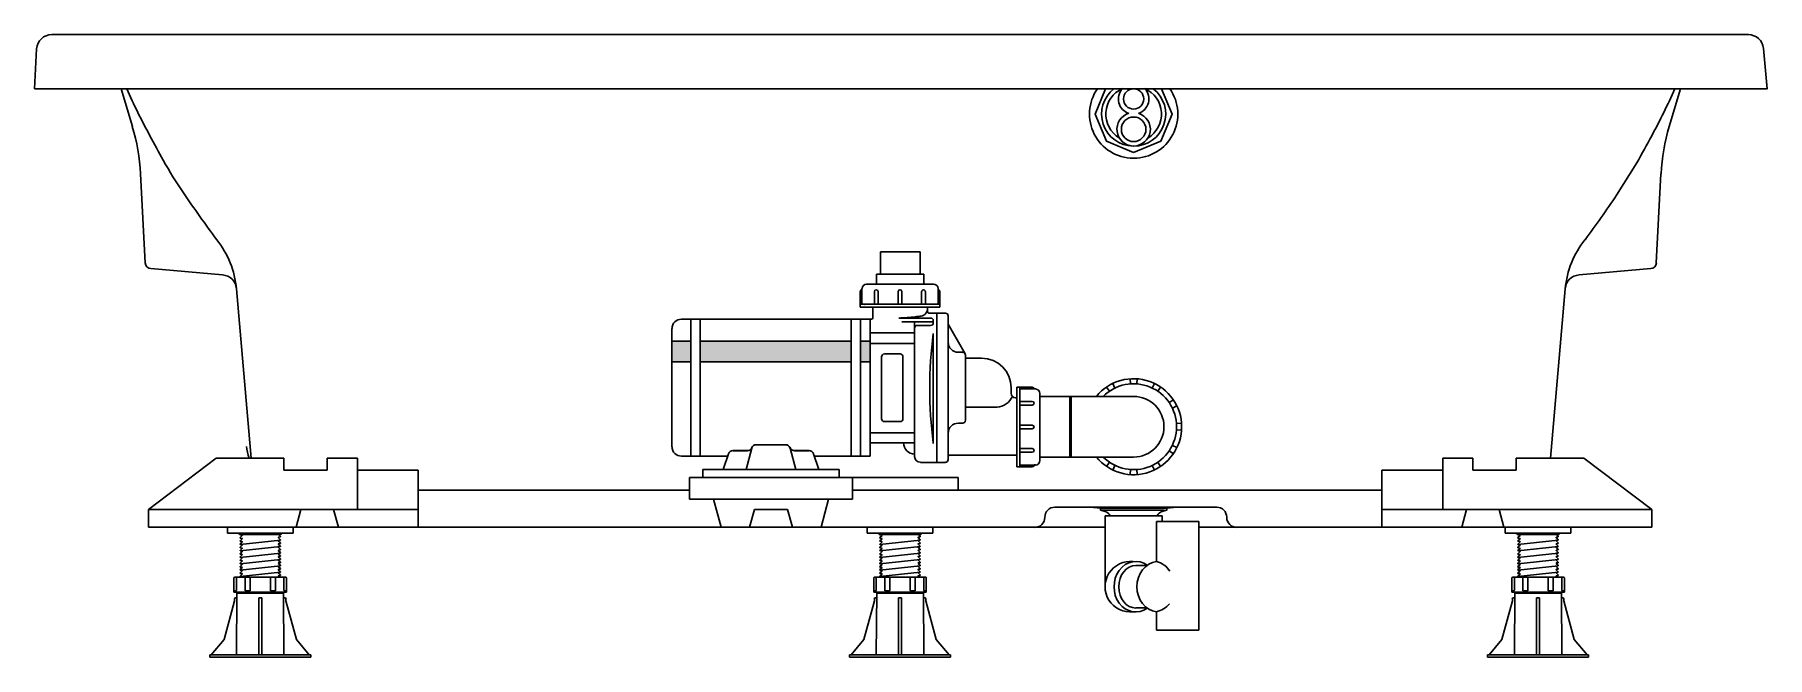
# Model space of a CAD drawing. Header units: millimetres. Extents: x -1237.36 to -1235.96, y 2239.86 to 2240.36.
import ezdxf

# ---------------------------------------------------------------- set-up
doc = ezdxf.new("R2010")
doc.units = ezdxf.units.MM
doc.layers.add('jacuzzi', color=1, linetype='Continuous')

msp = doc.modelspace()

# ---------------------------------------------------------------- hatches: boundary and pattern name
at = {"layer": 'jacuzzi'}
h = msp.add_hatch(color=256, dxfattribs=at)
h.paths.add_polyline_path([(-1236.8485, 2240.117), (-1236.8485, 2240.1002), (-1236.8333, 2240.1002), (-1236.8333, 2240.117)])
h.paths.add_polyline_path([(-1236.7037, 2240.1002), (-1236.7037, 2240.117), (-1236.8258, 2240.117), (-1236.8258, 2240.1002)])
h.paths.add_polyline_path([(-1236.6885, 2240.117), (-1236.6961, 2240.117), (-1236.6961, 2240.1002), (-1236.6885, 2240.1002)])

# ---------------------------------------------------------------- linework, layer by layer
for p, q in [((-1237.2936, 2240.3209), (-1237.2845, 2240.2905)), ((-1236.0336, 2240.3209), (-1236.0427, 2240.2905)), ((-1237.2741, 2240.1803), (-1237.2779, 2240.2522)), ((-1237.2741, 2240.1803), (-1237.2779, 2240.2522)), ((-1236.0689, 2240.2612), (-1236.0853, 2240.235)), ((-1236.0532, 2240.1803), (-1236.0494, 2240.2522)), ((-1236.0532, 2240.1803), (-1236.0494, 2240.2522)), ((-1236.6801, 2240.1892), (-1236.6481, 2240.1892)), ((-1237.2696, 2240.1756), (-1237.2116, 2240.1706)), ((-1236.6832, 2240.1711), (-1236.645, 2240.1711)), ((-1236.0576, 2240.1756), (-1236.1156, 2240.1706)), ((-1236.0576, 2240.1756), (-1236.0696, 2240.1746)), ((-1237.1885, 2240.0226), (-1237.2005, 2240.1594)), ((-1236.695, 2240.1586), (-1236.695, 2240.1596)), ((-1236.695, 2240.1585), (-1236.695, 2240.1595)), ((-1236.695, 2240.1469), (-1236.695, 2240.1585)), ((-1236.6913, 2240.1632), (-1236.6372, 2240.1632)), ((-1236.6335, 2240.1586), (-1236.6335, 2240.1596)), ((-1236.6335, 2240.1585), (-1236.6335, 2240.1595)), ((-1236.6335, 2240.1585), (-1236.6335, 2240.1469)), ((-1236.1387, 2240.0226), (-1236.1267, 2240.1594)), ((-1236.6965, 2240.1469), (-1236.6321, 2240.1469)), ((-1236.6965, 2240.1445), (-1236.6321, 2240.1445)), ((-1236.6862, 2240.1359), (-1236.6862, 2240.1445)), ((-1236.6421, 2240.1409), (-1236.6421, 2240.1445)), ((-1236.8485, 2240.1272), (-1236.8485, 2240.0317)), ((-1236.8485, 2240.1272), (-1236.8485, 2240.0317)), ((-1236.8409, 2240.1348), (-1236.6874, 2240.1348)), ((-1236.8333, 2240.1348), (-1236.8333, 2240.0241)), ((-1236.8333, 2240.1348), (-1236.8333, 2240.0241)), ((-1236.8258, 2240.1348), (-1236.8258, 2240.0241)), ((-1236.8258, 2240.1348), (-1236.8258, 2240.0241)), ((-1236.7037, 2240.1348), (-1236.7037, 2240.0241)), ((-1236.6961, 2240.1348), (-1236.6961, 2240.0241)), ((-1236.6885, 2240.1348), (-1236.6885, 2240.0349)), ((-1236.6885, 2240.1332), (-1236.6885, 2240.0349)), ((-1236.6651, 2240.1357), (-1236.6395, 2240.1357)), ((-1236.6629, 2240.1326), (-1236.6374, 2240.1326)), ((-1236.6504, 2240.1297), (-1236.6395, 2240.1297)), ((-1236.641, 2240.1397), (-1236.6344, 2240.1397)), ((-1236.641, 2240.1397), (-1236.6344, 2240.1397)), ((-1236.6374, 2240.1336), (-1236.6374, 2240.1318)), ((-1236.6374, 2240.1336), (-1236.6374, 2240.1319)), ((-1236.6344, 2240.0191), (-1236.6344, 2240.1397)), ((-1236.6344, 2240.0191), (-1236.6344, 2240.1397)), ((-1236.6276, 2240.1397), (-1236.6344, 2240.1397)), ((-1236.6254, 2240.0214), (-1236.6254, 2240.1374)), ((-1236.6116, 2240.1069), (-1236.6254, 2240.1307)), ((-1236.8333, 2240.117), (-1236.8485, 2240.117)), ((-1236.7037, 2240.117), (-1236.8258, 2240.117)), ((-1236.6961, 2240.117), (-1236.6885, 2240.117)), ((-1236.6885, 2240.1238), (-1236.6525, 2240.1238)), ((-1236.6885, 2240.115), (-1236.6525, 2240.115)), ((-1236.6374, 2240.1223), (-1236.6374, 2240.0342)), ((-1236.8333, 2240.1002), (-1236.8485, 2240.1002)), ((-1236.7037, 2240.1002), (-1236.8258, 2240.1002)), ((-1236.6961, 2240.1002), (-1236.6885, 2240.1002)), ((-1236.6792, 2240.0543), (-1236.6792, 2240.1044)), ((-1236.6642, 2240.1067), (-1236.6769, 2240.1067)), ((-1236.6619, 2240.0543), (-1236.6619, 2240.1044)), ((-1236.6136, 2240.108), (-1236.6171, 2240.108)), ((-1236.6113, 2240.0531), (-1236.6113, 2240.1057)), ((-1236.5984, 2240.1033), (-1236.6102, 2240.1033)), ((-1236.4784, 2240.0865), (-1236.4781, 2240.0825)), ((-1236.4729, 2240.0825), (-1236.4726, 2240.0865)), ((-1236.5745, 2240.0749), (-1236.5745, 2240.0794)), ((-1236.5705, 2240.0713), (-1236.5709, 2240.0713)), ((-1236.5699, 2240.0799), (-1236.5699, 2240.0154)), ((-1236.5675, 2240.0799), (-1236.5675, 2240.0154)), ((-1236.5675, 2240.0784), (-1236.5549, 2240.0784)), ((-1236.5512, 2240.0748), (-1236.5512, 2240.0206)), ((-1236.5512, 2240.0747), (-1236.5512, 2240.0206)), ((-1236.5512, 2240.0724), (-1236.5259, 2240.0724)), ((-1236.4755, 2240.0724), (-1236.527, 2240.0724)), ((-1236.527, 2240.0724), (-1236.527, 2240.0234)), ((-1236.5259, 2240.0724), (-1236.5259, 2240.0234)), ((-1236.4973, 2240.0799), (-1236.495, 2240.0765)), ((-1236.4906, 2240.0791), (-1236.4924, 2240.0828)), ((-1236.4586, 2240.0828), (-1236.4604, 2240.0791)), ((-1236.456, 2240.0765), (-1236.4537, 2240.0799)), ((-1236.5859, 2240.0637), (-1236.6113, 2240.0637)), ((-1236.5259, 2240.0691), (-1236.5259, 2240.0297)), ((-1236.5259, 2240.069), (-1236.5259, 2240.0267)), ((-1236.4434, 2240.0697), (-1236.4468, 2240.0674)), ((-1236.4442, 2240.0629), (-1236.4406, 2240.0647)), ((-1236.6885, 2240.043), (-1236.6885, 2240.0349)), ((-1236.6885, 2240.043), (-1236.6885, 2240.0349)), ((-1236.6885, 2240.043), (-1236.6525, 2240.043)), ((-1236.6642, 2240.0521), (-1236.6769, 2240.0521)), ((-1236.6525, 2240.043), (-1236.6525, 2240.0349)), ((-1236.6525, 2240.043), (-1236.6525, 2240.0349)), ((-1236.6136, 2240.0508), (-1236.6171, 2240.0508)), ((-1236.4368, 2240.0507), (-1236.4409, 2240.0504)), ((-1236.4409, 2240.0453), (-1236.4368, 2240.045)), ((-1236.7993, 2240.0286), (-1236.7874, 2240.0286)), ((-1236.7993, 2240.0285), (-1236.7874, 2240.0285)), ((-1236.784, 2240.0305), (-1236.7885, 2240.0132)), ((-1236.784, 2240.0305), (-1236.7885, 2240.0132)), ((-1236.7804, 2240.0333), (-1236.7685, 2240.0333)), ((-1236.7804, 2240.0333), (-1236.7685, 2240.0333)), ((-1236.7567, 2240.0333), (-1236.7685, 2240.0333)), ((-1236.7567, 2240.0333), (-1236.7685, 2240.0333)), ((-1236.753, 2240.0305), (-1236.7485, 2240.0132)), ((-1236.753, 2240.0305), (-1236.7485, 2240.0132)), ((-1236.7377, 2240.0286), (-1236.7496, 2240.0286)), ((-1236.7377, 2240.0285), (-1236.7496, 2240.0285)), ((-1236.6525, 2240.0349), (-1236.6885, 2240.0349)), ((-1236.6885, 2240.0349), (-1236.6885, 2240.0241)), ((-1236.6885, 2240.0349), (-1236.6885, 2240.0241)), ((-1236.5259, 2240.0327), (-1236.5259, 2240.0297)), ((-1236.4468, 2240.0283), (-1236.4434, 2240.026)), ((-1236.4406, 2240.031), (-1236.4442, 2240.0328)), ((-1237.2716, 2239.9809), (-1237.2167, 2240.0226)), ((-1237.1621, 2240.0226), (-1237.2167, 2240.0226)), ((-1237.1621, 2240.0226), (-1237.1621, 2240.0129)), ((-1237.127, 2240.0226), (-1237.1027, 2240.0226)), ((-1237.127, 2240.0226), (-1237.127, 2240.0129)), ((-1237.1027, 2240.0226), (-1237.1027, 2239.9809)), ((-1236.8409, 2240.0241), (-1236.8035, 2240.0241)), ((-1236.8409, 2240.0241), (-1236.8035, 2240.0241)), ((-1236.8072, 2240.0132), (-1236.8029, 2240.026)), ((-1236.8072, 2240.0132), (-1236.8029, 2240.026)), ((-1236.7299, 2240.0132), (-1236.7341, 2240.026)), ((-1236.7299, 2240.0132), (-1236.7341, 2240.026)), ((-1236.7335, 2240.0241), (-1236.6885, 2240.0241)), ((-1236.6525, 2240.0257), (-1236.6525, 2240.0239)), ((-1236.6525, 2240.0256), (-1236.6525, 2240.0239)), ((-1236.6344, 2240.0191), (-1236.6477, 2240.0191)), ((-1236.6276, 2240.0191), (-1236.6344, 2240.0191)), ((-1236.5699, 2240.0249), (-1236.6242, 2240.0249)), ((-1236.5559, 2240.0169), (-1236.5675, 2240.0169)), ((-1236.5559, 2240.017), (-1236.5549, 2240.017)), ((-1236.5559, 2240.0169), (-1236.5549, 2240.0169)), ((-1236.5512, 2240.0234), (-1236.5259, 2240.0234)), ((-1236.4755, 2240.0234), (-1236.527, 2240.0234)), ((-1236.495, 2240.0192), (-1236.4973, 2240.0158)), ((-1236.4924, 2240.0129), (-1236.4906, 2240.0166)), ((-1236.4604, 2240.0166), (-1236.4586, 2240.0129)), ((-1236.4537, 2240.0158), (-1236.456, 2240.0192)), ((-1236.2014, 2240.0226), (-1236.2258, 2240.0226)), ((-1236.2258, 2240.0226), (-1236.2258, 2239.9809)), ((-1236.2014, 2240.0226), (-1236.2014, 2240.0129)), ((-1236.1663, 2240.0226), (-1236.1117, 2240.0226)), ((-1236.1663, 2240.0226), (-1236.1663, 2240.0129)), ((-1236.0568, 2239.9809), (-1236.1117, 2240.0226)), ((-1237.0536, 2240.0129), (-1237.0536, 2239.9666)), ((-1236.7026, 2240.0068), (-1236.8344, 2240.0068)), ((-1236.8344, 2240.0068), (-1236.8344, 2239.9893)), ((-1236.8257, 2240.0068), (-1236.7113, 2240.0068)), ((-1236.8237, 2240.0068), (-1236.8237, 2240.0132)), ((-1236.8237, 2240.0068), (-1236.8237, 2240.0132)), ((-1236.8237, 2240.0132), (-1236.7133, 2240.0132)), ((-1236.8237, 2240.0132), (-1236.7133, 2240.0132)), ((-1236.7133, 2240.0068), (-1236.8237, 2240.0068)), ((-1236.7133, 2240.0068), (-1236.7133, 2240.0132)), ((-1236.7133, 2240.0068), (-1236.7133, 2240.0132)), ((-1236.7026, 2240.0068), (-1236.7026, 2239.9893)), ((-1236.7026, 2240.0068), (-1236.6174, 2240.0068)), ((-1236.6174, 2240.0068), (-1236.6174, 2239.9966)), ((-1236.4781, 2240.0132), (-1236.4784, 2240.0092)), ((-1236.4726, 2240.0092), (-1236.4729, 2240.0132)), ((-1236.2749, 2240.0129), (-1236.2749, 2239.9666)), ((-1237.0536, 2239.9965), (-1236.8344, 2239.9965)), ((-1236.7026, 2239.9893), (-1236.8344, 2239.9893)), ((-1236.815, 2239.9893), (-1236.8089, 2239.9666)), ((-1236.722, 2239.9893), (-1236.7281, 2239.9666)), ((-1236.7026, 2239.9966), (-1236.2749, 2239.9966)), ((-1237.2716, 2239.9809), (-1237.0536, 2239.9809)), ((-1237.2716, 2239.9666), (-1237.2716, 2239.9809)), ((-1237.1483, 2239.9809), (-1237.1521, 2239.9666)), ((-1237.1219, 2239.9809), (-1237.118, 2239.9666)), ((-1236.7819, 2239.9809), (-1236.7858, 2239.9666)), ((-1236.7819, 2239.9809), (-1236.7551, 2239.9809)), ((-1236.7551, 2239.9809), (-1236.7512, 2239.9666)), ((-1236.5391, 2239.9829), (-1236.4084, 2239.9829)), ((-1236.5105, 2239.9829), (-1236.5023, 2239.9821)), ((-1236.5105, 2239.9829), (-1236.5023, 2239.9821)), ((-1236.5023, 2239.9821), (-1236.4487, 2239.9821)), ((-1236.5023, 2239.9821), (-1236.5023, 2239.9804)), ((-1236.5023, 2239.9821), (-1236.5023, 2239.9804)), ((-1236.5023, 2239.9804), (-1236.4506, 2239.9804)), ((-1236.4984, 2239.9794), (-1236.5023, 2239.9804)), ((-1236.4986, 2239.9186), (-1236.4986, 2239.9759)), ((-1236.4986, 2239.9759), (-1236.4524, 2239.9759)), ((-1236.4526, 2239.9794), (-1236.4487, 2239.9804)), ((-1236.4524, 2239.9759), (-1236.4524, 2239.9712)), ((-1236.4405, 2239.9829), (-1236.4487, 2239.9821)), ((-1236.4405, 2239.9829), (-1236.4487, 2239.9821)), ((-1236.4487, 2239.9821), (-1236.4487, 2239.9804)), ((-1236.4487, 2239.9821), (-1236.4487, 2239.9804)), ((-1236.0568, 2239.9809), (-1236.2749, 2239.9809)), ((-1236.2066, 2239.9809), (-1236.2104, 2239.9666)), ((-1236.1801, 2239.9809), (-1236.1763, 2239.9666)), ((-1236.0568, 2239.9666), (-1236.0568, 2239.9809)), ((-1237.2716, 2239.9666), (-1236.4986, 2239.9666)), ((-1237.2125, 2239.9666), (-1237.1499, 2239.9666)), ((-1237.2077, 2239.9666), (-1237.2077, 2239.9619)), ((-1237.2077, 2239.9666), (-1237.2077, 2239.9619)), ((-1237.1547, 2239.9619), (-1237.2077, 2239.9619)), ((-1237.1979, 2239.9615), (-1237.1979, 2239.9615)), ((-1237.1979, 2239.9607), (-1237.1969, 2239.9607)), ((-1237.1975, 2239.9607), (-1237.1975, 2239.9605)), ((-1237.1975, 2239.9605), (-1237.1959, 2239.9603)), ((-1237.1958, 2239.96), (-1237.1975, 2239.9583)), ((-1237.1975, 2239.9583), (-1237.1975, 2239.9579)), ((-1237.1969, 2239.9607), (-1237.1645, 2239.9607)), ((-1237.1666, 2239.9583), (-1237.1649, 2239.9566)), ((-1237.1649, 2239.9588), (-1237.1665, 2239.9586)), ((-1237.1656, 2239.9599), (-1237.1649, 2239.9592)), ((-1237.1649, 2239.9592), (-1237.1649, 2239.9588)), ((-1237.1547, 2239.9666), (-1237.1547, 2239.9619)), ((-1237.1547, 2239.9666), (-1237.1547, 2239.9619)), ((-1236.6956, 2239.9666), (-1236.6329, 2239.9666)), ((-1236.6908, 2239.9666), (-1236.6908, 2239.9619)), ((-1236.6908, 2239.9666), (-1236.6908, 2239.9619)), ((-1236.6377, 2239.9619), (-1236.6908, 2239.9619)), ((-1236.681, 2239.9615), (-1236.681, 2239.9615)), ((-1236.681, 2239.9607), (-1236.6799, 2239.9607)), ((-1236.6805, 2239.9607), (-1236.6805, 2239.9605)), ((-1236.6805, 2239.9605), (-1236.6789, 2239.9603)), ((-1236.6788, 2239.96), (-1236.6805, 2239.9583)), ((-1236.6805, 2239.9583), (-1236.6805, 2239.9579)), ((-1236.6799, 2239.9607), (-1236.6475, 2239.9607)), ((-1236.6496, 2239.9583), (-1236.6479, 2239.9566)), ((-1236.6479, 2239.9588), (-1236.6495, 2239.9586)), ((-1236.6486, 2239.9599), (-1236.6479, 2239.9592)), ((-1236.6479, 2239.9592), (-1236.6479, 2239.9588)), ((-1236.6377, 2239.9666), (-1236.6377, 2239.9619)), ((-1236.6377, 2239.9666), (-1236.6377, 2239.9619)), ((-1236.4571, 2239.9712), (-1236.4571, 2239.9389)), ((-1236.4571, 2239.9712), (-1236.4227, 2239.9712)), ((-1236.4227, 2239.9712), (-1236.4227, 2239.8834)), ((-1236.4227, 2239.9666), (-1236.0568, 2239.9666)), ((-1236.18, 2239.9666), (-1236.1174, 2239.9666)), ((-1236.1752, 2239.9666), (-1236.1752, 2239.9619)), ((-1236.1752, 2239.9666), (-1236.1752, 2239.9619)), ((-1236.1222, 2239.9619), (-1236.1752, 2239.9619)), ((-1236.1654, 2239.9615), (-1236.1654, 2239.9615)), ((-1236.1654, 2239.9607), (-1236.1644, 2239.9607)), ((-1236.165, 2239.9607), (-1236.165, 2239.9605)), ((-1236.165, 2239.9605), (-1236.1634, 2239.9603)), ((-1236.1633, 2239.96), (-1236.165, 2239.9583)), ((-1236.165, 2239.9583), (-1236.165, 2239.9579)), ((-1236.1644, 2239.9607), (-1236.132, 2239.9607)), ((-1236.1341, 2239.9583), (-1236.1324, 2239.9566)), ((-1236.1324, 2239.9588), (-1236.134, 2239.9586)), ((-1236.1331, 2239.9599), (-1236.1324, 2239.9592)), ((-1236.1324, 2239.9592), (-1236.1324, 2239.9588)), ((-1236.1222, 2239.9666), (-1236.1222, 2239.9619)), ((-1236.1222, 2239.9666), (-1236.1222, 2239.9619)), ((-1237.1979, 2239.9563), (-1237.1979, 2239.9563)), ((-1237.1975, 2239.9579), (-1237.1959, 2239.9577)), ((-1237.1958, 2239.9574), (-1237.1975, 2239.9557)), ((-1237.1975, 2239.9527), (-1237.1649, 2239.9562)), ((-1237.1975, 2239.9557), (-1237.1975, 2239.9553)), ((-1237.1975, 2239.9553), (-1237.1959, 2239.9551)), ((-1237.1958, 2239.9548), (-1237.1975, 2239.9531)), ((-1237.1975, 2239.9531), (-1237.1975, 2239.9527)), ((-1237.1975, 2239.9527), (-1237.1959, 2239.9525)), ((-1237.1958, 2239.9522), (-1237.1975, 2239.9505)), ((-1237.1975, 2239.9475), (-1237.1649, 2239.951)), ((-1237.1975, 2239.9505), (-1237.1975, 2239.9501)), ((-1237.1975, 2239.9501), (-1237.1959, 2239.9499)), ((-1237.1958, 2239.9496), (-1237.1975, 2239.9479)), ((-1237.1975, 2239.9479), (-1237.1975, 2239.9475)), ((-1237.1975, 2239.9475), (-1237.1959, 2239.9473)), ((-1237.1958, 2239.947), (-1237.1975, 2239.9453)), ((-1237.1975, 2239.9423), (-1237.1649, 2239.9458)), ((-1237.1975, 2239.9453), (-1237.1975, 2239.9449)), ((-1237.1975, 2239.9449), (-1237.1959, 2239.9447)), ((-1237.1958, 2239.9444), (-1237.1975, 2239.9427)), ((-1237.1666, 2239.9557), (-1237.1649, 2239.954)), ((-1237.1666, 2239.9531), (-1237.1649, 2239.9514)), ((-1237.1666, 2239.9505), (-1237.1649, 2239.9488)), ((-1237.1666, 2239.9479), (-1237.1649, 2239.9462)), ((-1237.1666, 2239.9453), (-1237.1649, 2239.9437)), ((-1237.1649, 2239.9562), (-1237.1665, 2239.956)), ((-1237.1649, 2239.9536), (-1237.1665, 2239.9534)), ((-1237.1649, 2239.951), (-1237.1665, 2239.9508)), ((-1237.1649, 2239.9484), (-1237.1665, 2239.9482)), ((-1237.1649, 2239.9458), (-1237.1665, 2239.9456)), ((-1237.1649, 2239.9566), (-1237.1649, 2239.9562)), ((-1237.1649, 2239.954), (-1237.1649, 2239.9536)), ((-1237.1649, 2239.9514), (-1237.1649, 2239.951)), ((-1237.1649, 2239.9488), (-1237.1649, 2239.9484)), ((-1237.1649, 2239.9462), (-1237.1649, 2239.9458)), ((-1236.681, 2239.9563), (-1236.681, 2239.9563)), ((-1236.6805, 2239.9579), (-1236.6789, 2239.9577)), ((-1236.6788, 2239.9574), (-1236.6805, 2239.9557)), ((-1236.6805, 2239.9527), (-1236.6479, 2239.9562)), ((-1236.6805, 2239.9557), (-1236.6805, 2239.9553)), ((-1236.6805, 2239.9553), (-1236.6789, 2239.9551)), ((-1236.6788, 2239.9548), (-1236.6805, 2239.9531)), ((-1236.6805, 2239.9531), (-1236.6805, 2239.9527)), ((-1236.6805, 2239.9527), (-1236.6789, 2239.9525)), ((-1236.6788, 2239.9522), (-1236.6805, 2239.9505)), ((-1236.6805, 2239.9475), (-1236.6479, 2239.951)), ((-1236.6805, 2239.9505), (-1236.6805, 2239.9501)), ((-1236.6805, 2239.9501), (-1236.6789, 2239.9499)), ((-1236.6788, 2239.9496), (-1236.6805, 2239.9479)), ((-1236.6805, 2239.9479), (-1236.6805, 2239.9475)), ((-1236.6805, 2239.9475), (-1236.6789, 2239.9473)), ((-1236.6788, 2239.947), (-1236.6805, 2239.9453)), ((-1236.6805, 2239.9423), (-1236.6479, 2239.9458)), ((-1236.6805, 2239.9453), (-1236.6805, 2239.9449)), ((-1236.6805, 2239.9449), (-1236.6789, 2239.9447)), ((-1236.6788, 2239.9444), (-1236.6805, 2239.9427)), ((-1236.6496, 2239.9557), (-1236.6479, 2239.954)), ((-1236.6496, 2239.9531), (-1236.6479, 2239.9514)), ((-1236.6496, 2239.9505), (-1236.6479, 2239.9488)), ((-1236.6496, 2239.9479), (-1236.6479, 2239.9462)), ((-1236.6496, 2239.9453), (-1236.6479, 2239.9437)), ((-1236.6479, 2239.9562), (-1236.6495, 2239.956)), ((-1236.6479, 2239.9536), (-1236.6495, 2239.9534)), ((-1236.6479, 2239.951), (-1236.6495, 2239.9508)), ((-1236.6479, 2239.9484), (-1236.6495, 2239.9482)), ((-1236.6479, 2239.9458), (-1236.6495, 2239.9456)), ((-1236.6479, 2239.9566), (-1236.6479, 2239.9562)), ((-1236.6479, 2239.954), (-1236.6479, 2239.9536)), ((-1236.6479, 2239.9514), (-1236.6479, 2239.951)), ((-1236.6479, 2239.9488), (-1236.6479, 2239.9484)), ((-1236.6479, 2239.9462), (-1236.6479, 2239.9458)), ((-1236.1654, 2239.9563), (-1236.1654, 2239.9563)), ((-1236.165, 2239.9579), (-1236.1634, 2239.9577)), ((-1236.1633, 2239.9574), (-1236.165, 2239.9557)), ((-1236.165, 2239.9527), (-1236.1324, 2239.9562)), ((-1236.165, 2239.9557), (-1236.165, 2239.9553)), ((-1236.165, 2239.9553), (-1236.1634, 2239.9551)), ((-1236.1633, 2239.9548), (-1236.165, 2239.9531)), ((-1236.165, 2239.9531), (-1236.165, 2239.9527)), ((-1236.165, 2239.9527), (-1236.1634, 2239.9525)), ((-1236.1633, 2239.9522), (-1236.165, 2239.9505)), ((-1236.165, 2239.9475), (-1236.1324, 2239.951)), ((-1236.165, 2239.9505), (-1236.165, 2239.9501)), ((-1236.165, 2239.9501), (-1236.1634, 2239.9499)), ((-1236.1633, 2239.9496), (-1236.165, 2239.9479)), ((-1236.165, 2239.9479), (-1236.165, 2239.9475)), ((-1236.165, 2239.9475), (-1236.1634, 2239.9473)), ((-1236.1633, 2239.947), (-1236.165, 2239.9453)), ((-1236.165, 2239.9423), (-1236.1324, 2239.9458)), ((-1236.165, 2239.9453), (-1236.165, 2239.9449)), ((-1236.165, 2239.9449), (-1236.1634, 2239.9447)), ((-1236.1633, 2239.9444), (-1236.165, 2239.9427)), ((-1236.1341, 2239.9557), (-1236.1324, 2239.954)), ((-1236.1341, 2239.9531), (-1236.1324, 2239.9514)), ((-1236.1341, 2239.9505), (-1236.1324, 2239.9488)), ((-1236.1341, 2239.9479), (-1236.1324, 2239.9462)), ((-1236.1341, 2239.9453), (-1236.1324, 2239.9437)), ((-1236.1324, 2239.9562), (-1236.134, 2239.956)), ((-1236.1324, 2239.9536), (-1236.134, 2239.9534)), ((-1236.1324, 2239.951), (-1236.134, 2239.9508)), ((-1236.1324, 2239.9484), (-1236.134, 2239.9482)), ((-1236.1324, 2239.9458), (-1236.134, 2239.9456)), ((-1236.1324, 2239.9566), (-1236.1324, 2239.9562)), ((-1236.1324, 2239.954), (-1236.1324, 2239.9536)), ((-1236.1324, 2239.9514), (-1236.1324, 2239.951)), ((-1236.1324, 2239.9488), (-1236.1324, 2239.9484)), ((-1236.1324, 2239.9462), (-1236.1324, 2239.9458)), ((-1237.1975, 2239.9427), (-1237.1975, 2239.9423)), ((-1237.1975, 2239.9423), (-1237.1959, 2239.9421)), ((-1237.1958, 2239.9418), (-1237.1975, 2239.9402)), ((-1237.1975, 2239.9371), (-1237.1649, 2239.9406)), ((-1237.1975, 2239.9402), (-1237.1975, 2239.9397)), ((-1237.1975, 2239.9397), (-1237.1959, 2239.9395)), ((-1237.1958, 2239.9392), (-1237.1975, 2239.9376)), ((-1237.1975, 2239.9376), (-1237.1975, 2239.9371)), ((-1237.1975, 2239.9371), (-1237.1959, 2239.9369)), ((-1237.1958, 2239.9366), (-1237.1975, 2239.935)), ((-1237.1975, 2239.932), (-1237.1649, 2239.9354)), ((-1237.1975, 2239.935), (-1237.1975, 2239.9345)), ((-1237.1975, 2239.9345), (-1237.1959, 2239.9344)), ((-1237.1958, 2239.934), (-1237.1975, 2239.9324)), ((-1237.1975, 2239.9324), (-1237.1975, 2239.932)), ((-1237.1975, 2239.932), (-1237.1959, 2239.9318)), ((-1237.1958, 2239.9314), (-1237.1975, 2239.9298)), ((-1237.1975, 2239.9268), (-1237.1649, 2239.9303)), ((-1237.1666, 2239.9427), (-1237.1649, 2239.9411)), ((-1237.1666, 2239.9401), (-1237.1649, 2239.9385)), ((-1237.1666, 2239.9375), (-1237.1649, 2239.9359)), ((-1237.1666, 2239.9349), (-1237.1649, 2239.9333)), ((-1237.1666, 2239.9323), (-1237.1649, 2239.9307)), ((-1237.1649, 2239.9432), (-1237.1665, 2239.943)), ((-1237.1649, 2239.9406), (-1237.1665, 2239.9404)), ((-1237.1649, 2239.938), (-1237.1665, 2239.9379)), ((-1237.1649, 2239.9354), (-1237.1665, 2239.9353)), ((-1237.1649, 2239.9329), (-1237.1665, 2239.9327)), ((-1237.1649, 2239.9303), (-1237.1665, 2239.9301)), ((-1237.1649, 2239.9437), (-1237.1649, 2239.9432)), ((-1237.1649, 2239.9411), (-1237.1649, 2239.9406)), ((-1237.1649, 2239.9385), (-1237.1649, 2239.938)), ((-1237.1649, 2239.9359), (-1237.1649, 2239.9354)), ((-1237.1649, 2239.9333), (-1237.1649, 2239.9329)), ((-1237.1649, 2239.9307), (-1237.1649, 2239.9303)), ((-1236.6805, 2239.9427), (-1236.6805, 2239.9423)), ((-1236.6805, 2239.9423), (-1236.6789, 2239.9421)), ((-1236.6788, 2239.9418), (-1236.6805, 2239.9402)), ((-1236.6805, 2239.9371), (-1236.6479, 2239.9406)), ((-1236.6805, 2239.9402), (-1236.6805, 2239.9397)), ((-1236.6805, 2239.9397), (-1236.6789, 2239.9395)), ((-1236.6788, 2239.9392), (-1236.6805, 2239.9376)), ((-1236.6805, 2239.9376), (-1236.6805, 2239.9371)), ((-1236.6805, 2239.9371), (-1236.6789, 2239.9369)), ((-1236.6788, 2239.9366), (-1236.6805, 2239.935)), ((-1236.6805, 2239.932), (-1236.6479, 2239.9354)), ((-1236.6805, 2239.935), (-1236.6805, 2239.9345)), ((-1236.6805, 2239.9345), (-1236.6789, 2239.9344)), ((-1236.6788, 2239.934), (-1236.6805, 2239.9324)), ((-1236.6805, 2239.9324), (-1236.6805, 2239.932)), ((-1236.6805, 2239.932), (-1236.6789, 2239.9318)), ((-1236.6788, 2239.9314), (-1236.6805, 2239.9298)), ((-1236.6805, 2239.9268), (-1236.6479, 2239.9303)), ((-1236.6496, 2239.9427), (-1236.6479, 2239.9411)), ((-1236.6496, 2239.9401), (-1236.6479, 2239.9385)), ((-1236.6496, 2239.9375), (-1236.6479, 2239.9359)), ((-1236.6496, 2239.9349), (-1236.6479, 2239.9333)), ((-1236.6496, 2239.9323), (-1236.6479, 2239.9307)), ((-1236.6479, 2239.9432), (-1236.6495, 2239.943)), ((-1236.6479, 2239.9406), (-1236.6495, 2239.9404)), ((-1236.6479, 2239.938), (-1236.6495, 2239.9379)), ((-1236.6479, 2239.9354), (-1236.6495, 2239.9353)), ((-1236.6479, 2239.9329), (-1236.6495, 2239.9327)), ((-1236.6479, 2239.9303), (-1236.6495, 2239.9301)), ((-1236.6479, 2239.9437), (-1236.6479, 2239.9432)), ((-1236.6479, 2239.9411), (-1236.6479, 2239.9406)), ((-1236.6479, 2239.9385), (-1236.6479, 2239.938)), ((-1236.6479, 2239.9359), (-1236.6479, 2239.9354)), ((-1236.6479, 2239.9333), (-1236.6479, 2239.9329)), ((-1236.6479, 2239.9307), (-1236.6479, 2239.9303)), ((-1236.4737, 2239.9358), (-1236.4648, 2239.9358)), ((-1236.165, 2239.9427), (-1236.165, 2239.9423)), ((-1236.165, 2239.9423), (-1236.1634, 2239.9421)), ((-1236.1633, 2239.9418), (-1236.165, 2239.9402)), ((-1236.165, 2239.9371), (-1236.1324, 2239.9406)), ((-1236.165, 2239.9402), (-1236.165, 2239.9397)), ((-1236.165, 2239.9397), (-1236.1634, 2239.9395)), ((-1236.1633, 2239.9392), (-1236.165, 2239.9376)), ((-1236.165, 2239.9376), (-1236.165, 2239.9371)), ((-1236.165, 2239.9371), (-1236.1634, 2239.9369)), ((-1236.1633, 2239.9366), (-1236.165, 2239.935)), ((-1236.165, 2239.932), (-1236.1324, 2239.9354)), ((-1236.165, 2239.935), (-1236.165, 2239.9345)), ((-1236.165, 2239.9345), (-1236.1634, 2239.9344)), ((-1236.1633, 2239.934), (-1236.165, 2239.9324)), ((-1236.165, 2239.9324), (-1236.165, 2239.932)), ((-1236.165, 2239.932), (-1236.1634, 2239.9318)), ((-1236.1633, 2239.9314), (-1236.165, 2239.9298)), ((-1236.165, 2239.9268), (-1236.1324, 2239.9303)), ((-1236.1341, 2239.9427), (-1236.1324, 2239.9411)), ((-1236.1341, 2239.9401), (-1236.1324, 2239.9385)), ((-1236.1341, 2239.9375), (-1236.1324, 2239.9359)), ((-1236.1341, 2239.9349), (-1236.1324, 2239.9333)), ((-1236.1341, 2239.9323), (-1236.1324, 2239.9307)), ((-1236.1324, 2239.9432), (-1236.134, 2239.943)), ((-1236.1324, 2239.9406), (-1236.134, 2239.9404)), ((-1236.1324, 2239.938), (-1236.134, 2239.9379)), ((-1236.1324, 2239.9354), (-1236.134, 2239.9353)), ((-1236.1324, 2239.9329), (-1236.134, 2239.9327)), ((-1236.1324, 2239.9303), (-1236.134, 2239.9301)), ((-1236.1324, 2239.9437), (-1236.1324, 2239.9432)), ((-1236.1324, 2239.9411), (-1236.1324, 2239.9406)), ((-1236.1324, 2239.9385), (-1236.1324, 2239.938)), ((-1236.1324, 2239.9359), (-1236.1324, 2239.9354)), ((-1236.1324, 2239.9333), (-1236.1324, 2239.9329)), ((-1236.1324, 2239.9307), (-1236.1324, 2239.9303)), ((-1237.2024, 2239.9141), (-1237.2024, 2239.9256)), ((-1237.2016, 2239.9264), (-1237.1608, 2239.9264)), ((-1237.2004, 2239.9158), (-1237.2004, 2239.9256)), ((-1237.1977, 2239.9264), (-1237.1647, 2239.9264)), ((-1237.1975, 2239.9298), (-1237.1975, 2239.9294)), ((-1237.1975, 2239.9294), (-1237.1959, 2239.9292)), ((-1237.1958, 2239.9288), (-1237.1975, 2239.9272)), ((-1237.1975, 2239.9272), (-1237.1975, 2239.9268)), ((-1237.1975, 2239.9268), (-1237.1959, 2239.9266)), ((-1237.1934, 2239.9264), (-1237.1934, 2239.9154)), ((-1237.1894, 2239.9264), (-1237.1894, 2239.9154)), ((-1237.173, 2239.9264), (-1237.173, 2239.9154)), ((-1237.1689, 2239.9264), (-1237.1689, 2239.9154)), ((-1237.1666, 2239.9298), (-1237.1649, 2239.9281)), ((-1237.1666, 2239.9272), (-1237.1658, 2239.9264)), ((-1237.1649, 2239.9277), (-1237.1665, 2239.9275)), ((-1237.1649, 2239.9281), (-1237.1649, 2239.9277)), ((-1237.162, 2239.9158), (-1237.162, 2239.9256)), ((-1237.16, 2239.915), (-1237.16, 2239.9256)), ((-1236.6854, 2239.9141), (-1236.6854, 2239.9256)), ((-1236.6846, 2239.9264), (-1236.6438, 2239.9264)), ((-1236.6834, 2239.9158), (-1236.6834, 2239.9256)), ((-1236.6807, 2239.9264), (-1236.6477, 2239.9264)), ((-1236.6805, 2239.9298), (-1236.6805, 2239.9294)), ((-1236.6805, 2239.9294), (-1236.6789, 2239.9292)), ((-1236.6788, 2239.9288), (-1236.6805, 2239.9272)), ((-1236.6805, 2239.9272), (-1236.6805, 2239.9268)), ((-1236.6805, 2239.9268), (-1236.6789, 2239.9266)), ((-1236.6765, 2239.9264), (-1236.6765, 2239.9154)), ((-1236.6724, 2239.9264), (-1236.6724, 2239.9154)), ((-1236.656, 2239.9264), (-1236.656, 2239.9154)), ((-1236.652, 2239.9264), (-1236.652, 2239.9154)), ((-1236.6496, 2239.9298), (-1236.6479, 2239.9281)), ((-1236.6496, 2239.9272), (-1236.6488, 2239.9264)), ((-1236.6479, 2239.9277), (-1236.6495, 2239.9275)), ((-1236.6479, 2239.9281), (-1236.6479, 2239.9277)), ((-1236.645, 2239.9158), (-1236.645, 2239.9256)), ((-1236.643, 2239.915), (-1236.643, 2239.9256)), ((-1236.1699, 2239.9141), (-1236.1699, 2239.9256)), ((-1236.1691, 2239.9264), (-1236.1283, 2239.9264)), ((-1236.1679, 2239.9158), (-1236.1679, 2239.9256)), ((-1236.1652, 2239.9264), (-1236.1322, 2239.9264)), ((-1236.165, 2239.9298), (-1236.165, 2239.9294)), ((-1236.165, 2239.9294), (-1236.1634, 2239.9292)), ((-1236.1633, 2239.9288), (-1236.165, 2239.9272)), ((-1236.165, 2239.9272), (-1236.165, 2239.9268)), ((-1236.165, 2239.9268), (-1236.1634, 2239.9266)), ((-1236.1609, 2239.9264), (-1236.1609, 2239.9154)), ((-1236.1569, 2239.9264), (-1236.1569, 2239.9154)), ((-1236.1405, 2239.9264), (-1236.1405, 2239.9154)), ((-1236.1364, 2239.9264), (-1236.1364, 2239.9154)), ((-1236.1341, 2239.9298), (-1236.1324, 2239.9281)), ((-1236.1341, 2239.9272), (-1236.1333, 2239.9264)), ((-1236.1324, 2239.9277), (-1236.134, 2239.9275)), ((-1236.1324, 2239.9281), (-1236.1324, 2239.9277)), ((-1236.1295, 2239.9158), (-1236.1295, 2239.9256)), ((-1236.1275, 2239.915), (-1236.1275, 2239.9256)), ((-1237.2104, 2239.876), (-1237.202, 2239.9073)), ((-1237.2024, 2239.9154), (-1237.2008, 2239.9154)), ((-1237.2024, 2239.9141), (-1237.2024, 2239.915)), ((-1237.2024, 2239.9141), (-1237.16, 2239.9141)), ((-1237.202, 2239.9073), (-1237.202, 2239.9089)), ((-1237.2012, 2239.9097), (-1237.2, 2239.9097)), ((-1237.2004, 2239.864), (-1237.2, 2239.9135)), ((-1237.2, 2239.9135), (-1237.1624, 2239.9135)), ((-1237.1934, 2239.9154), (-1237.1894, 2239.9154)), ((-1237.1824, 2239.9097), (-1237.18, 2239.9097)), ((-1237.1824, 2239.8636), (-1237.1824, 2239.9097)), ((-1237.18, 2239.8636), (-1237.18, 2239.9097)), ((-1237.173, 2239.9154), (-1237.1689, 2239.9154)), ((-1237.162, 2239.864), (-1237.1624, 2239.9135)), ((-1237.1612, 2239.9097), (-1237.1624, 2239.9097)), ((-1237.1616, 2239.9154), (-1237.16, 2239.9154)), ((-1237.1604, 2239.9073), (-1237.1604, 2239.9089)), ((-1237.152, 2239.876), (-1237.1604, 2239.9073)), ((-1237.16, 2239.9141), (-1237.16, 2239.915)), ((-1236.6934, 2239.876), (-1236.685, 2239.9073)), ((-1236.6854, 2239.9154), (-1236.6838, 2239.9154)), ((-1236.6854, 2239.9141), (-1236.6854, 2239.915)), ((-1236.6854, 2239.9141), (-1236.643, 2239.9141)), ((-1236.685, 2239.9073), (-1236.685, 2239.9089)), ((-1236.6842, 2239.9097), (-1236.683, 2239.9097)), ((-1236.6834, 2239.864), (-1236.683, 2239.9135)), ((-1236.683, 2239.9135), (-1236.6454, 2239.9135)), ((-1236.6765, 2239.9154), (-1236.6724, 2239.9154)), ((-1236.6654, 2239.9097), (-1236.663, 2239.9097)), ((-1236.6654, 2239.8636), (-1236.6654, 2239.9097)), ((-1236.663, 2239.8636), (-1236.663, 2239.9097)), ((-1236.656, 2239.9154), (-1236.652, 2239.9154)), ((-1236.645, 2239.864), (-1236.6454, 2239.9135)), ((-1236.6442, 2239.9097), (-1236.6454, 2239.9097)), ((-1236.6446, 2239.9154), (-1236.643, 2239.9154)), ((-1236.6434, 2239.9073), (-1236.6434, 2239.9089)), ((-1236.635, 2239.876), (-1236.6434, 2239.9073)), ((-1236.643, 2239.9141), (-1236.643, 2239.915)), ((-1236.1779, 2239.876), (-1236.1695, 2239.9073)), ((-1236.1699, 2239.9154), (-1236.1683, 2239.9154)), ((-1236.1699, 2239.9141), (-1236.1699, 2239.915)), ((-1236.1699, 2239.9141), (-1236.1275, 2239.9141)), ((-1236.1695, 2239.9073), (-1236.1695, 2239.9089)), ((-1236.1687, 2239.9097), (-1236.1675, 2239.9097)), ((-1236.1679, 2239.864), (-1236.1675, 2239.9135)), ((-1236.1675, 2239.9135), (-1236.1299, 2239.9135)), ((-1236.1609, 2239.9154), (-1236.1569, 2239.9154)), ((-1236.1499, 2239.9097), (-1236.1475, 2239.9097)), ((-1236.1499, 2239.8636), (-1236.1499, 2239.9097)), ((-1236.1475, 2239.8636), (-1236.1475, 2239.9097)), ((-1236.1405, 2239.9154), (-1236.1364, 2239.9154)), ((-1236.1295, 2239.864), (-1236.1299, 2239.9135)), ((-1236.1287, 2239.9097), (-1236.1299, 2239.9097)), ((-1236.1291, 2239.9154), (-1236.1275, 2239.9154)), ((-1236.1279, 2239.9073), (-1236.1279, 2239.9089)), ((-1236.1195, 2239.876), (-1236.1279, 2239.9073)), ((-1236.1275, 2239.9141), (-1236.1275, 2239.915)), ((-1236.4737, 2239.9015), (-1236.4707, 2239.9015)), ((-1236.4707, 2239.9015), (-1236.4648, 2239.9015)), ((-1236.4571, 2239.8983), (-1236.4571, 2239.8834)), ((-1237.2208, 2239.8636), (-1237.2104, 2239.876)), ((-1237.1416, 2239.8636), (-1237.152, 2239.876)), ((-1236.7038, 2239.8636), (-1236.6934, 2239.876)), ((-1236.6246, 2239.8636), (-1236.635, 2239.876)), ((-1236.4571, 2239.8834), (-1236.4227, 2239.8834)), ((-1236.1883, 2239.8636), (-1236.1779, 2239.876)), ((-1236.1091, 2239.8636), (-1236.1195, 2239.876)), ((-1237.222, 2239.8636), (-1237.1404, 2239.8636)), ((-1237.222, 2239.8616), (-1237.222, 2239.8636)), ((-1237.222, 2239.8616), (-1237.1404, 2239.8616)), ((-1237.1404, 2239.8616), (-1237.1404, 2239.8636)), ((-1236.705, 2239.8636), (-1236.6234, 2239.8636)), ((-1236.705, 2239.8616), (-1236.705, 2239.8636)), ((-1236.705, 2239.8616), (-1236.6234, 2239.8616)), ((-1236.6234, 2239.8616), (-1236.6234, 2239.8636)), ((-1236.1895, 2239.8636), (-1236.1079, 2239.8636)), ((-1236.1895, 2239.8616), (-1236.1895, 2239.8636)), ((-1236.1895, 2239.8616), (-1236.1079, 2239.8616)), ((-1236.1079, 2239.8616), (-1236.1079, 2239.8636))]:
    msp.add_line(p, q, dxfattribs=at)
msp.add_lwpolyline([(-1237.3619, 2240.3532, -0.396768), (-1237.3496, 2240.3647), (-1235.9788, 2240.3647, -0.385314), (-1235.9666, 2240.3536), (-1235.9635, 2240.3209), (-1237.3635, 2240.3209)], format="xyb", close=True, dxfattribs=at)
for points in [[(-1236.4981, 2240.3209), (-1236.5066, 2240.3005), (-1236.4975, 2240.2785), (-1236.4755, 2240.2694)], [(-1236.4755, 2240.2694), (-1236.4535, 2240.2785), (-1236.4444, 2240.3005), (-1236.4529, 2240.3209)], [(-1236.6801, 2240.1893), (-1236.6801, 2240.1711)], [(-1236.6481, 2240.1893), (-1236.6481, 2240.1711)], [(-1236.6832, 2240.1711), (-1236.6832, 2240.1632)], [(-1236.645, 2240.1711), (-1236.645, 2240.1632)], [(-1236.6965, 2240.1571), (-1236.6965, 2240.1445)], [(-1236.6849, 2240.1571), (-1236.6849, 2240.1469)], [(-1236.682, 2240.1571), (-1236.682, 2240.1469)], [(-1236.6657, 2240.1571), (-1236.6657, 2240.1469)], [(-1236.6628, 2240.1571), (-1236.6628, 2240.1469)], [(-1236.6468, 2240.1571), (-1236.6468, 2240.1469)], [(-1236.6438, 2240.1571), (-1236.6438, 2240.1469)], [(-1236.6321, 2240.1571), (-1236.6321, 2240.1445)], [(-1236.6525, 2240.1326), (-1236.6525, 2240.043)], [(-1236.5574, 2240.0799), (-1236.5699, 2240.0799)], [(-1236.5574, 2240.0683), (-1236.5675, 2240.0683)], [(-1236.5574, 2240.0654), (-1236.5675, 2240.0654)], [(-1236.5574, 2240.0491), (-1236.5675, 2240.0491)], [(-1236.5574, 2240.0462), (-1236.5675, 2240.0462)], [(-1236.6525, 2240.0349), (-1236.6525, 2240.0309), (-1236.6525, 2240.0257)], [(-1236.6525, 2240.0349), (-1236.6525, 2240.0309), (-1236.6525, 2240.0256)], [(-1236.5574, 2240.0302), (-1236.5675, 2240.0302)], [(-1236.5574, 2240.0154), (-1236.5699, 2240.0154)], [(-1236.5574, 2240.0272), (-1236.5675, 2240.0272)], [(-1237.1621, 2240.0129), (-1237.127, 2240.0129)], [(-1237.1027, 2240.0129), (-1237.0536, 2240.0129)], [(-1236.2258, 2240.0129), (-1236.2749, 2240.0129)], [(-1236.1663, 2240.0129), (-1236.2014, 2240.0129)]]:
    msp.add_lwpolyline(points, dxfattribs=at)
msp.add_lwpolyline([(-1236.6651, 2240.1357, 0.008376), (-1236.6586, 2240.1361, 0.008376), (-1236.6521, 2240.1367, 0.00574), (-1236.6477, 2240.1372, 0.000724), (-1236.6471, 2240.1373)], format="xyb", dxfattribs=at)
for centre, radius in [((-1236.4755, 2240.3127), 0.00817), ((-1236.4755, 2240.2882), 0.00993)]:
    msp.add_circle(centre, radius, dxfattribs=at)
for centre, radius, start, end in [((-1236.4755, 2240.3005), 0.0357, 145.0254, 269.2976), ((-1236.4755, 2240.3005), 0.0259, 127.9118, 269.0332), ((-1236.4755, 2240.3005), 0.0225, 113.5565, 239.2486), ((-1236.4755, 2240.3127), 0.0123, 137.936, 251.3518), ((-1236.4755, 2240.3005), 0.0259, 270, 52.0882), ((-1236.4755, 2240.3005), 0.0357, 270, 34.9746), ((-1236.4755, 2240.3127), 0.0123, 288.6482, 42.064), ((-1236.4755, 2240.3005), 0.0225, 300.7514, 66.4435), ((-1236.4755, 2240.2882), 0.0135, 106.8991, 268.1394), ((-1236.4755, 2240.2882), 0.0135, 270, 73.1009), ((-1237.441, 2240.2437), 0.1633, 3, 16.664), ((-1235.8863, 2240.2437), 0.1633, 163.336, 177), ((-1237.0157, 2240.3952), 0.2772, 208.4143, 214.8539), ((-1237.2737, 2240.153), 0.0735, 5, 38.7727), ((-1236.0535, 2240.153), 0.0735, 141.2273, 175), ((-1237.2692, 2240.1805), 0.0049, 183, 265), ((-1237.2127, 2240.1583), 0.0123, 5, 85), ((-1236.1145, 2240.1583), 0.0123, 95, 175), ((-1236.058, 2240.1805), 0.0049, 275, 357), ((-1236.695, 2240.1571), 0.00147, 90, 180), ((-1236.6913, 2240.1595), 0.00368, 90, 180), ((-1236.6835, 2240.1571), 0.00147, 0, 180), ((-1236.6643, 2240.1571), 0.00147, 0, 180), ((-1236.6453, 2240.1571), 0.00147, 0, 180), ((-1236.6372, 2240.1595), 0.00368, 0, 90), ((-1236.6335, 2240.1571), 0.00147, 0, 90), ((-1236.6485, 2240.1436), 0.00652, 273.3278, 346.1608), ((-1236.641, 2240.1409), 0.00116, 180, 270), ((-1236.641, 2240.1409), 0.00116, 180, 270), ((-1236.8409, 2240.1272), 0.00758, 90, 180), ((-1236.8409, 2240.1272), 0.00758, 90, 180), ((-1236.6874, 2240.1359), 0.00116, 270, 0), ((-1236.6504, 2240.1276), 0.00213, 90, 180), ((-1236.6395, 2240.1336), 0.00213, 0, 90), ((-1236.6395, 2240.1318), 0.00213, 270, 0), ((-1236.6276, 2240.1374), 0.00228, 0, 90), ((-1236.3081, 2240.079), 0.3322, 172.3703, 187.6297), ((-1236.3081, 2240.079), 0.3322, 172.3703, 187.6297), ((-1236.6171, 2240.1163), 0.00828, 180, 270), ((-1236.6769, 2240.1044), 0.00227, 90, 180), ((-1236.6642, 2240.1044), 0.00227, 0, 90), ((-1236.6136, 2240.1057), 0.00228, 0, 90), ((-1236.6102, 2240.1045), 0.00116, 180, 270), ((-1236.5984, 2240.0794), 0.0239, 0, 90), ((-1236.4755, 2240.0479), 0.0388, 219.1667, 140.8333), ((-1236.5869, 2240.0783), 0.0147, 273.8645, 336.2532), ((-1236.5709, 2240.0749), 0.0036, 180, 270), ((-1236.5705, 2240.0719), 0.000607, 270, 345.1417), ((-1236.5574, 2240.0784), 0.00147, 0, 90), ((-1236.5549, 2240.0747), 0.00368, 0, 90), ((-1236.4755, 2240.0479), 0.0347, 224.9009, 135.0991), ((-1236.4755, 2240.0479), 0.0245, 270, 90), ((-1236.5574, 2240.0669), 0.00147, 270, 90), ((-1236.6769, 2240.0543), 0.00227, 180, 270), ((-1236.6642, 2240.0543), 0.00227, 270, 0), ((-1236.6171, 2240.0425), 0.00828, 90, 180), ((-1236.6136, 2240.0531), 0.00228, 270, 0), ((-1236.5574, 2240.0477), 0.00147, 270, 90), ((-1237.1516, 2240.0356), 0.0408, 185, 198.6152), ((-1236.8409, 2240.0317), 0.00758, 180, 270), ((-1236.8409, 2240.0317), 0.00758, 180, 270), ((-1236.7993, 2240.0248), 0.00379, 90, 161.6055), ((-1236.7993, 2240.0248), 0.00379, 90, 161.6055), ((-1236.7874, 2240.0324), 0.00379, 270, 338.1026), ((-1236.7874, 2240.0323), 0.00379, 270, 338.1026), ((-1236.7804, 2240.0295), 0.00379, 90, 158.1026), ((-1236.7804, 2240.0296), 0.00379, 90, 158.1026), ((-1236.7567, 2240.0295), 0.00379, 21.8974, 90), ((-1236.7567, 2240.0296), 0.00379, 21.8974, 90), ((-1236.7496, 2240.0324), 0.00379, 201.8974, 270), ((-1236.7496, 2240.0323), 0.00379, 201.8974, 270), ((-1236.7377, 2240.0248), 0.00379, 18.3945, 90), ((-1236.7377, 2240.0248), 0.00379, 18.3945, 90), ((-1236.6521, 2240.0349), 0.00925, 180, 267.6128), ((-1236.6521, 2240.0349), 0.00925, 180, 267.6128), ((-1236.5574, 2240.0287), 0.00147, 270, 90), ((-1236.6477, 2240.0239), 0.00478, 180, 270), ((-1236.6477, 2240.0239), 0.00478, 180, 270), ((-1236.6276, 2240.0214), 0.00228, 270, 0), ((-1236.6242, 2240.0237), 0.00116, 90, 180), ((-1236.5574, 2240.0169), 0.00147, 270, 0), ((-1236.5549, 2240.0206), 0.00368, 270, 0), ((-1236.5554, 2239.9747), 0.00817, 270, 0), ((-1236.5391, 2239.9747), 0.00817, 90, 180), ((-1236.4999, 2239.9739), 0.00572, 21.1514, 75), ((-1236.4511, 2239.9739), 0.00572, 105, 158.8486), ((-1236.4084, 2239.9747), 0.00817, 0, 90), ((-1236.3921, 2239.9747), 0.00817, 180, 270), ((-1237.1992, 2239.9607), 0.00123, 0, 90), ((-1237.1959, 2239.9601), 0.000187, 315, 83), ((-1237.1664, 2239.9584), 0.000187, 97, 225), ((-1237.1653, 2239.9602), 0.000437, 90, 225), ((-1237.1632, 2239.9607), 0.00123, 90, 180), ((-1236.6822, 2239.9607), 0.00123, 0, 90), ((-1236.679, 2239.9601), 0.000187, 315, 83), ((-1236.6495, 2239.9584), 0.000187, 97, 225), ((-1236.6483, 2239.9602), 0.000437, 90, 225), ((-1236.6462, 2239.9607), 0.00123, 90, 180), ((-1236.1667, 2239.9607), 0.00123, 0, 90), ((-1236.1634, 2239.9601), 0.000187, 315, 83), ((-1236.1339, 2239.9584), 0.000187, 97, 225), ((-1236.1328, 2239.9602), 0.000437, 90, 225), ((-1236.1307, 2239.9607), 0.00123, 90, 180), ((-1237.1959, 2239.9575), 0.000187, 315, 83), ((-1237.1959, 2239.9549), 0.000187, 315, 83), ((-1237.1959, 2239.9523), 0.000187, 315, 83), ((-1237.1959, 2239.9497), 0.000187, 315, 83), ((-1237.1959, 2239.9471), 0.000187, 315, 83), ((-1237.1959, 2239.9445), 0.000187, 315, 83), ((-1237.1664, 2239.9558), 0.000187, 97, 225), ((-1237.1664, 2239.9532), 0.000187, 97, 225), ((-1237.1664, 2239.9506), 0.000187, 97, 225), ((-1237.1664, 2239.948), 0.000187, 97, 225), ((-1237.1664, 2239.9454), 0.000187, 97, 225), ((-1236.679, 2239.9575), 0.000187, 315, 83), ((-1236.679, 2239.9549), 0.000187, 315, 83), ((-1236.679, 2239.9523), 0.000187, 315, 83), ((-1236.679, 2239.9497), 0.000187, 315, 83), ((-1236.679, 2239.9471), 0.000187, 315, 83), ((-1236.679, 2239.9445), 0.000187, 315, 83), ((-1236.6495, 2239.9558), 0.000187, 97, 225), ((-1236.6495, 2239.9532), 0.000187, 97, 225), ((-1236.6495, 2239.9506), 0.000187, 97, 225), ((-1236.6495, 2239.948), 0.000187, 97, 225), ((-1236.6495, 2239.9454), 0.000187, 97, 225), ((-1236.1634, 2239.9575), 0.000187, 315, 83), ((-1236.1634, 2239.9549), 0.000187, 315, 83), ((-1236.1634, 2239.9523), 0.000187, 315, 83), ((-1236.1634, 2239.9497), 0.000187, 315, 83), ((-1236.1634, 2239.9471), 0.000187, 315, 83), ((-1236.1634, 2239.9445), 0.000187, 315, 83), ((-1236.1339, 2239.9558), 0.000187, 97, 225), ((-1236.1339, 2239.9532), 0.000187, 97, 225), ((-1236.1339, 2239.9506), 0.000187, 97, 225), ((-1236.1339, 2239.948), 0.000187, 97, 225), ((-1236.1339, 2239.9454), 0.000187, 97, 225), ((-1237.1959, 2239.942), 0.000187, 315, 83), ((-1237.1959, 2239.9394), 0.000187, 315, 83), ((-1237.1959, 2239.9368), 0.000187, 315, 83), ((-1237.1959, 2239.9342), 0.000187, 315, 83), ((-1237.1959, 2239.9316), 0.000187, 315, 83), ((-1237.1664, 2239.9429), 0.000187, 97, 225), ((-1237.1664, 2239.9403), 0.000187, 97, 225), ((-1237.1664, 2239.9377), 0.000187, 97, 225), ((-1237.1664, 2239.9351), 0.000187, 97, 225), ((-1237.1664, 2239.9325), 0.000187, 97, 225), ((-1237.1664, 2239.9299), 0.000187, 97, 225), ((-1236.679, 2239.942), 0.000187, 315, 83), ((-1236.679, 2239.9394), 0.000187, 315, 83), ((-1236.679, 2239.9368), 0.000187, 315, 83), ((-1236.679, 2239.9342), 0.000187, 315, 83), ((-1236.679, 2239.9316), 0.000187, 315, 83), ((-1236.6495, 2239.9429), 0.000187, 97, 225), ((-1236.6495, 2239.9403), 0.000187, 97, 225), ((-1236.6495, 2239.9377), 0.000187, 97, 225), ((-1236.6495, 2239.9351), 0.000187, 97, 225), ((-1236.6495, 2239.9325), 0.000187, 97, 225), ((-1236.6495, 2239.9299), 0.000187, 97, 225), ((-1236.4782, 2239.9186), 0.0204, 83.247, 276.753), ((-1236.4607, 2239.9226), 0.0167, 30.9126, 77.4645), ((-1236.1634, 2239.942), 0.000187, 315, 83), ((-1236.1634, 2239.9394), 0.000187, 315, 83), ((-1236.1634, 2239.9368), 0.000187, 315, 83), ((-1236.1634, 2239.9342), 0.000187, 315, 83), ((-1236.1634, 2239.9316), 0.000187, 315, 83), ((-1236.1339, 2239.9429), 0.000187, 97, 225), ((-1236.1339, 2239.9403), 0.000187, 97, 225), ((-1236.1339, 2239.9377), 0.000187, 97, 225), ((-1236.1339, 2239.9351), 0.000187, 97, 225), ((-1236.1339, 2239.9325), 0.000187, 97, 225), ((-1236.1339, 2239.9299), 0.000187, 97, 225), ((-1237.2016, 2239.9256), 0.000817, 90, 180), ((-1237.1996, 2239.9256), 0.000817, 90, 180), ((-1237.1959, 2239.929), 0.000187, 315, 83), ((-1237.1959, 2239.9264), 0.000187, 2.3865, 83), ((-1237.1926, 2239.9256), 0.000817, 90, 180), ((-1237.1902, 2239.9256), 0.000817, 0, 90), ((-1237.1722, 2239.9256), 0.000817, 90, 180), ((-1237.1698, 2239.9256), 0.000817, 0, 90), ((-1237.1664, 2239.9273), 0.000187, 97, 225), ((-1237.1628, 2239.9256), 0.000817, 0, 90), ((-1237.1608, 2239.9256), 0.000817, 0, 90), ((-1236.6846, 2239.9256), 0.000817, 90, 180), ((-1236.6826, 2239.9256), 0.000817, 90, 180), ((-1236.679, 2239.929), 0.000187, 315, 83), ((-1236.679, 2239.9264), 0.000187, 2.3865, 83), ((-1236.6756, 2239.9256), 0.000817, 90, 180), ((-1236.6732, 2239.9256), 0.000817, 0, 90), ((-1236.6552, 2239.9256), 0.000817, 90, 180), ((-1236.6528, 2239.9256), 0.000817, 0, 90), ((-1236.6495, 2239.9273), 0.000187, 97, 225), ((-1236.6458, 2239.9256), 0.000817, 0, 90), ((-1236.6438, 2239.9256), 0.000817, 0, 90), ((-1236.1691, 2239.9256), 0.000817, 90, 180), ((-1236.1671, 2239.9256), 0.000817, 90, 180), ((-1236.1634, 2239.929), 0.000187, 315, 83), ((-1236.1634, 2239.9264), 0.000187, 2.3865, 83), ((-1236.1601, 2239.9256), 0.000817, 90, 180), ((-1236.1577, 2239.9256), 0.000817, 0, 90), ((-1236.1397, 2239.9256), 0.000817, 90, 180), ((-1236.1373, 2239.9256), 0.000817, 0, 90), ((-1236.1339, 2239.9273), 0.000187, 97, 225), ((-1236.1303, 2239.9256), 0.000817, 0, 90), ((-1236.1283, 2239.9256), 0.000817, 0, 90), ((-1237.2012, 2239.9089), 0.000817, 90, 180), ((-1237.2008, 2239.9158), 0.000408, 270, 0), ((-1237.1616, 2239.9158), 0.000408, 180, 270), ((-1237.1612, 2239.9089), 0.000817, 0, 90), ((-1236.6842, 2239.9089), 0.000817, 90, 180), ((-1236.6838, 2239.9158), 0.000408, 270, 0), ((-1236.6446, 2239.9158), 0.000408, 180, 270), ((-1236.6442, 2239.9089), 0.000817, 0, 90), ((-1236.4622, 2239.9186), 0.0209, 284.1305, 318.6306), ((-1236.1687, 2239.9089), 0.000817, 90, 180), ((-1236.1683, 2239.9158), 0.000408, 270, 0), ((-1236.1291, 2239.9158), 0.000408, 180, 270), ((-1236.1287, 2239.9089), 0.000817, 0, 90), ((-1237.2008, 2239.864), 0.000408, 270, 359.5), ((-1237.1616, 2239.864), 0.000408, 180.5, 270), ((-1236.6838, 2239.864), 0.000408, 270, 359.5), ((-1236.6446, 2239.864), 0.000408, 180.5, 270), ((-1236.1683, 2239.864), 0.000408, 270, 359.5), ((-1236.1291, 2239.864), 0.000408, 180.5, 270)]:
    msp.add_arc(centre, radius, start, end, dxfattribs=at)
for centre, major_axis, ratio, start_param, end_param in [((-1236.4737, 2239.9186), (0, -0.0204), 0.865498, 2.591089, 6.833689), ((-1236.4737, 2239.9186), (0, -0.0172), 0.806411, 3.141593, 6.283185), ((-1236.4552, 2239.9186), (0, -0.0204), 0.865498, 9.529193, 12.461955)]:
    msp.add_ellipse(centre, major_axis=major_axis, ratio=ratio, start_param=start_param, end_param=end_param, dxfattribs=at)
for points, knots in [([(-1237.2891, 2240.3209), (-1237.2834, 2240.3081), (-1237.2736, 2240.2887), (-1237.2632, 2240.2698), (-1237.2595, 2240.2633)], [57.711342, 57.711342, 57.711342, 57.711342, 109.503729, 137.07969, 137.07969, 137.07969, 137.07969]), ([(-1236.0381, 2240.3209), (-1236.0439, 2240.3081), (-1236.0539, 2240.288), (-1236.0648, 2240.2684), (-1236.0689, 2240.2612)], [57.711342, 57.711342, 57.711342, 57.711342, 109.503729, 139.9731, 139.9731, 139.9731, 139.9731])]:
    msp.add_open_spline(points, degree=3, knots=knots, dxfattribs=at)
for points in [[(-1237.2431, 2240.2368), (-1237.2346, 2240.2239), (-1237.2255, 2240.2115), (-1237.2164, 2240.199)], [(-1236.0853, 2240.235), (-1236.0934, 2240.2228), (-1236.1021, 2240.2109), (-1236.1108, 2240.199)]]:
    msp.add_open_spline(points, degree=3, dxfattribs=at)
for p in [(-1236.693, 2240.1469), (-1236.6344, 2240.0191)]:
    msp.add_point(p, dxfattribs=at)

doc.saveas('drawing.dxf')
